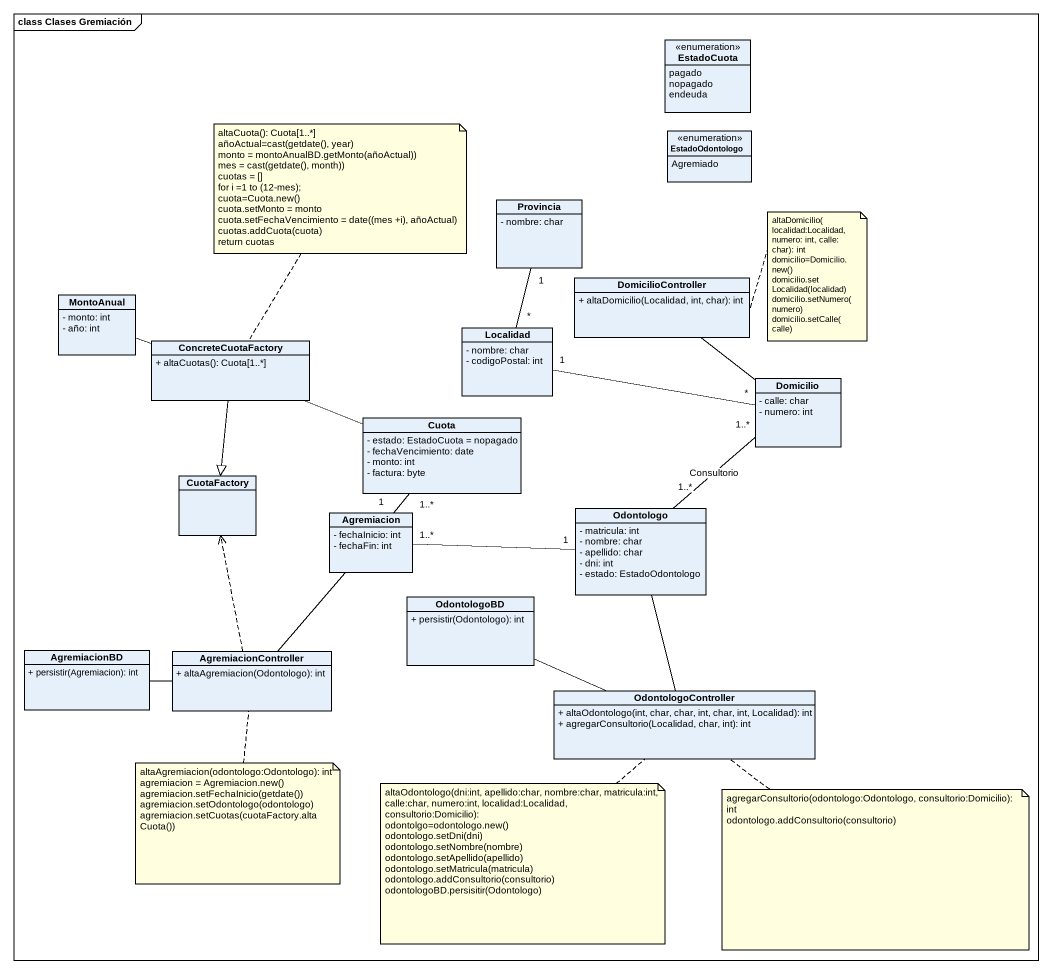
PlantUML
@startuml
mainframe class Clases Gremiación
hide circle
hide empty members
skinparam classAttributeIconSize 0
enum EstadoCuota {
  pagado
  nopagado
  endeuda
}
enum EstadoOdontologo {
  Agremiado
}
class Provincia {
  - nombre: char
}
class MontoAnual {
  - monto: int
  - año: int
}
class DomicilioController {
  + altaDomicilio(Localidad, int, char): int
}
class ConcreteCuotaFactory {
  + altaCuotas(): Cuota[1..*]
}
class Localidad {
  - nombre: char
  - codigoPostal: int
}
class Domicilio {
  - calle: char
  - numero: int
}
class Cuota {
  - estado: EstadoCuota = nopagado
  - fechaVencimiento: date
  - monto: int
  - factura: byte
}
class CuotaFactory
class Odontologo {
  - matricula: int
  - nombre: char
  - apellido: char
  - dni: int
  - estado: EstadoOdontologo
}
class Agremiacion {
  - fechaInicio: int
  - fechaFin: int
}
class OdontologoBD {
  + persistir(Odontologo): int
}
class AgremiacionBD {
  + persistir(Agremiacion): int
}
class AgremiacionController {
  + altaAgremiacion(Odontologo): int
}
class OdontologoController {
  + altaOdontologo(int, char, char, int, char, int, Localidad): int
  + agregarConsultorio(Localidad, char, int): int
}
Provincia "1" -- "*" Localidad
DomicilioController -- Domicilio
ConcreteCuotaFactory -left- MontoAnual
ConcreteCuotaFactory -right- Cuota
ConcreteCuotaFactory --|> CuotaFactory
Domicilio "*" -left- "1" Localidad
Cuota "1..*" -- "1" Agremiacion
Odontologo "1..*" -up- "1..*" Domicilio : Consultorio
Odontologo "1" -left- "1..*" Agremiacion
AgremiacionBD -right- AgremiacionController
AgremiacionController .up.> CuotaFactory
AgremiacionController -up- Agremiacion
OdontologoController -up- Odontologo
OdontologoController -left- OdontologoBD
note top of ConcreteCuotaFactory
  altaCuota(): Cuota[1..*]
  añoActual=cast(getdate(), year)
  monto = montoAnualBD.getMonto(añoActual))
  mes = cast(getdate(), month))
  cuotas = []
  for i =1 to (12-mes);
  cuota=Cuota.new()
  cuota.setMonto = monto
  cuota.setFechaVencimiento = date((mes +i), añoActual)
  cuotas.addCuota(cuota)
  return cuotas
end note
note right of DomicilioController
  altaDomicilio(localidad:Localidad, numero: int, calle: char): int
  domicilio=Domicilio.new()
  domicilio.setLocalidad(localidad)
  domicilio.setNumero(numero)
  domicilio.setCalle(calle)
end note
note bottom of AgremiacionController
  altaAgremiacion(odontologo:Odontologo): int
  agremiacion = Agremiacion.new()
  agremiacion.setFechaInicio(getdate())
  agremiacion.setOdontologo(odontologo)
  agremiacion.setCuotas(cuotaFactory.altaCuota())
end note
note bottom of OdontologoController
  altaOdontologo(dni:int, apellido:char, nombre:char, matricula:int, calle:char, numero:int, localidad:Localidad, consultorio:Domicilio):
  odontolgo=odontologo.new()
  odontologo.setDni(dni)
  odontologo.setNombre(nombre)
  odontologo.setApellido(apellido)
  odontologo.setMatricula(matricula)
  odontologo.addConsultorio(consultorio)
  odontologoBD.persisitir(Odontologo)
end note
note bottom of OdontologoController
  agregarConsultorio(odontologo:Odontologo, consultorio:Domicilio): int
  odontologo.addConsultorio(consultorio)
end note
@enduml
